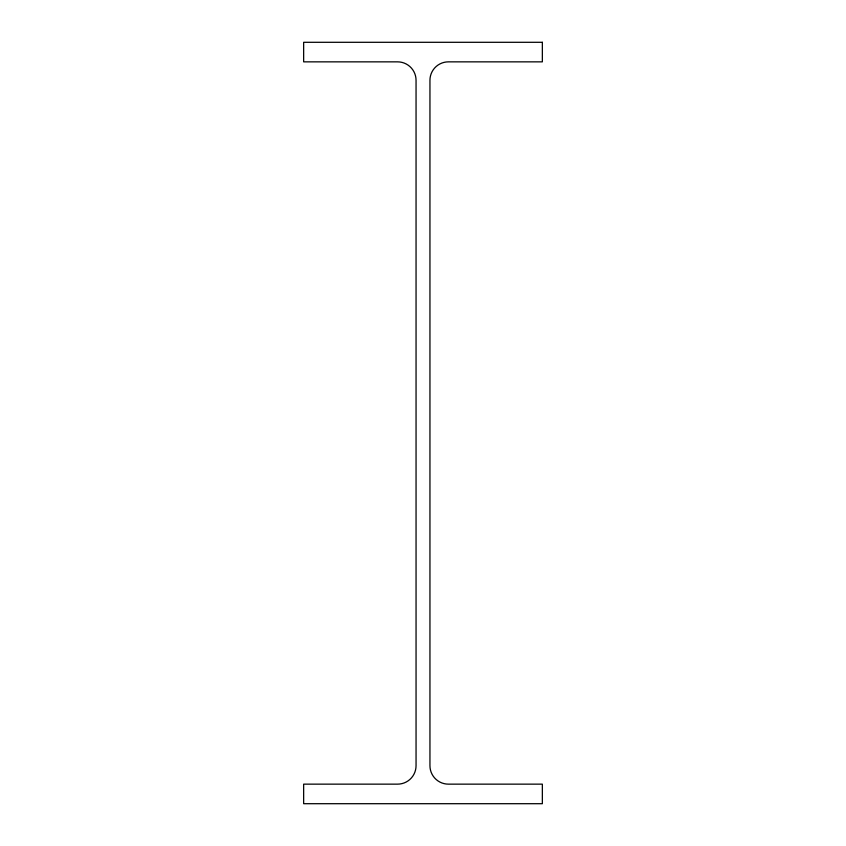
<?xml version="1.0" encoding="UTF-8"?>
<svg xmlns="http://www.w3.org/2000/svg" width="846" height="846" viewBox="0 0 846 846"><rect width="100%" height="100%" fill="white"/><g stroke="black" fill="none" stroke-linecap="round" stroke-linejoin="round"><path stroke-width="1.27" d="M542.349 42.3L303.651 42.3L303.651 61.853L397.599 61.853A18.464 18.464 0 0 1 416.052 80.317L416.052 765.683A18.464 18.464 0 0 1 397.599 784.147L303.651 784.147L303.651 803.7L542.349 803.7L542.349 784.147L448.401 784.147A18.464 18.464 0 0 1 429.948 765.683L429.948 80.317A18.464 18.464 0 0 1 448.401 61.853L542.349 61.853L542.349 42.3"/></g></svg>
